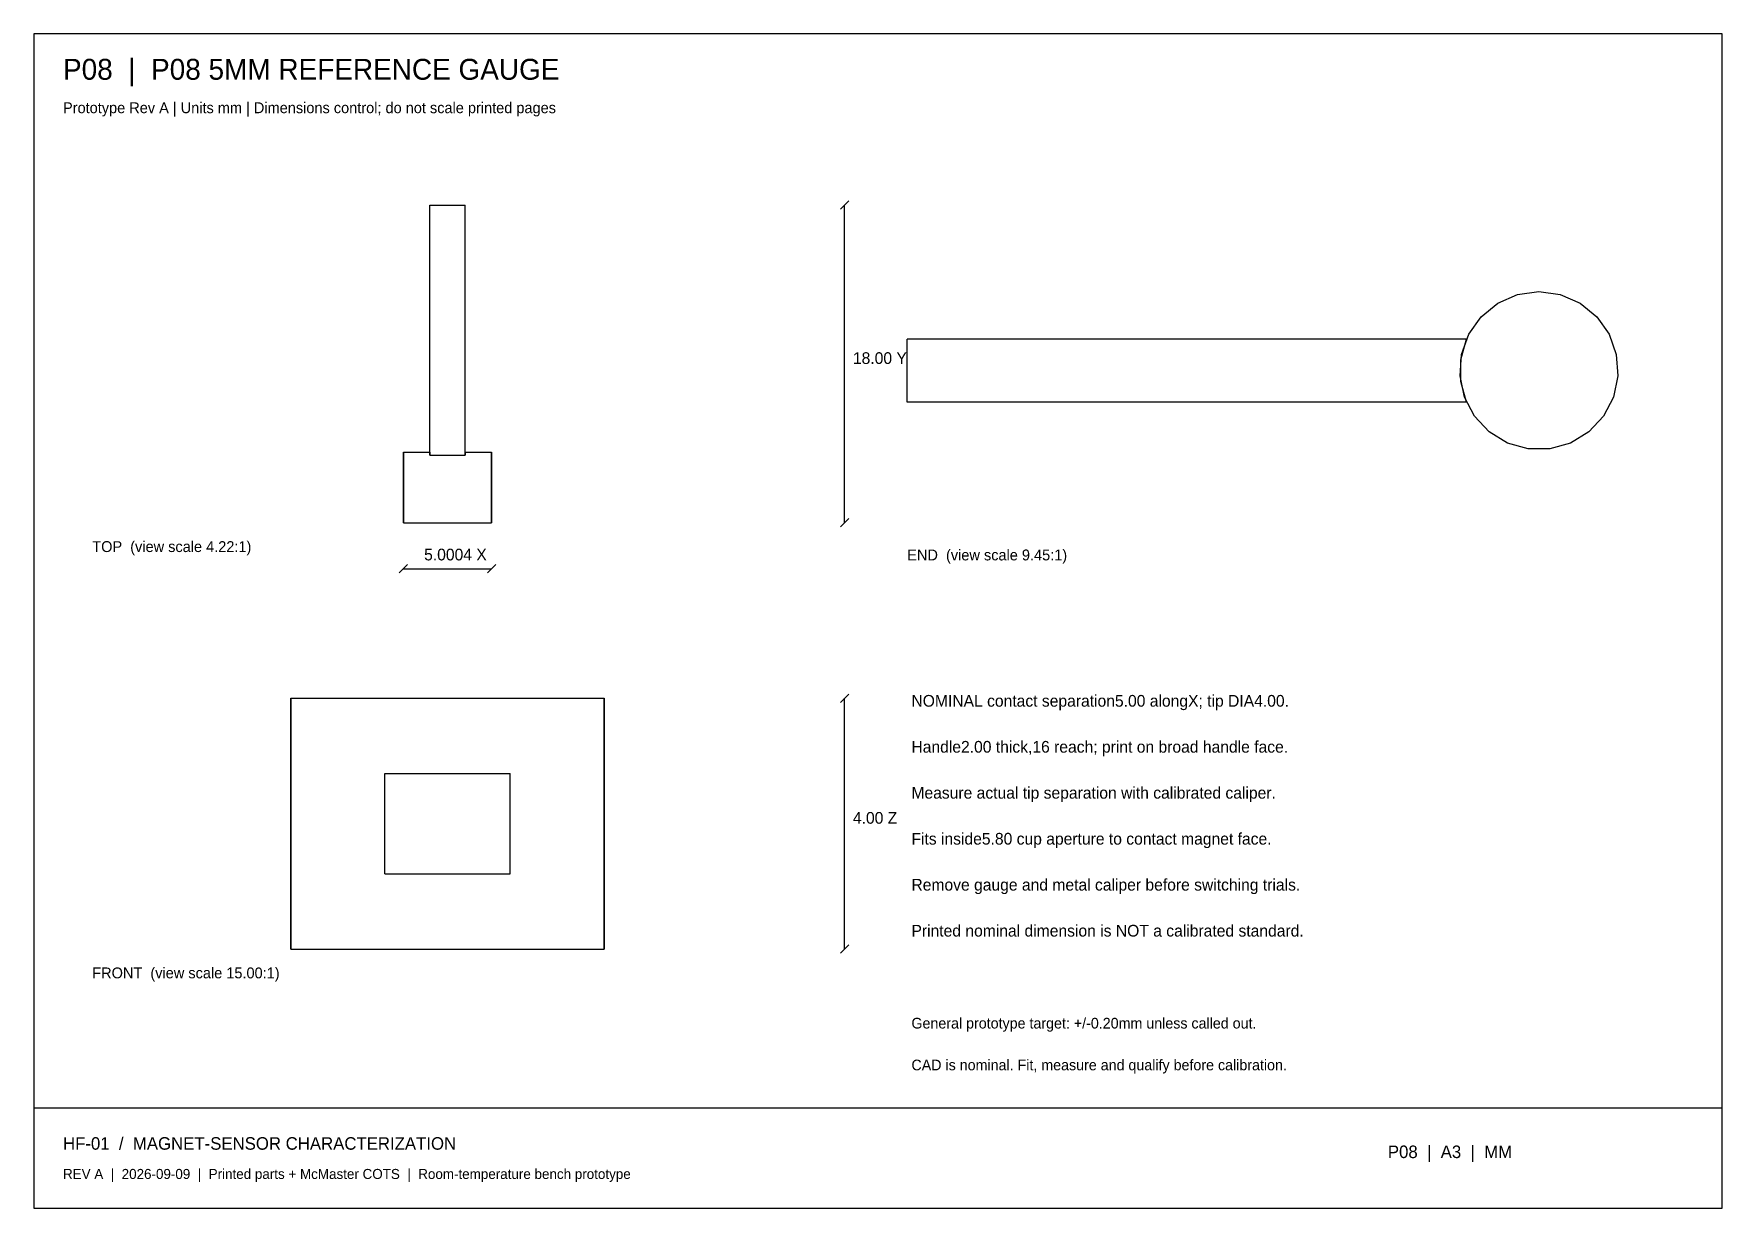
# Model space of a CAD drawing. Header units: millimetres. Extents: x 8 to 412, y 8 to 289.
import ezdxf

# ---------------------------------------------------------------- set-up
doc = ezdxf.new("R2010")
doc.units = ezdxf.units.MM
for name, color, linetype in [('DIM', 4, 'Continuous'), ('HIDDEN', 8, 'Continuous'), ('OUTLINE', 7, 'Continuous'), ('TEXT', 7, 'Continuous')]:
    doc.layers.add(name, color=color, linetype=linetype)

msp = doc.modelspace()

# ---------------------------------------------------------------- linework, layer by layer
at = {"layer": 'DIM'}
for points in [[(201, 247), (203, 249)], [(202, 172), (202, 248)], [(201, 171), (203, 173)], [(95.44, 160), (97.44, 162)], [(116.56, 160), (118.56, 162)], [(96.44, 161), (117.56, 161)], [(201, 129), (203, 131)], [(202, 70), (202, 130)], [(201, 69), (203, 71)]]:
    msp.add_lwpolyline(points, dxfattribs=at)
at = {"layer": 'HIDDEN'}
for points in [[(102.78, 188.18), (102.78, 248)], [(102.78, 248), (111.22, 248)], [(111.22, 188.18), (111.22, 248)], [(368.15, 227.31), (373.25, 226.61), (377.97, 224.56), (381.96, 221.31), (384.93, 217.1), (386.65, 212.26), (387, 207.12), (385.95, 202.08), (383.59, 197.52), (380.07, 193.76), (375.68, 191.08), (370.72, 189.69), (365.58, 189.69), (360.62, 191.08), (356.23, 193.76), (352.71, 197.52), (350.35, 202.08), (349.3, 207.12), (349.65, 212.26), (351.37, 217.1), (354.34, 221.31), (358.33, 224.56), (363.05, 226.61), (368.15, 227.31)], [(350.83, 215.97), (217, 215.97)], [(217, 200.85), (217, 215.97)], [(350.83, 200.85), (349.43, 205.83), (349.43, 211), (350.83, 215.97)], [(350.83, 200.85), (349.43, 205.83), (349.43, 211), (350.83, 215.97)], [(350.83, 200.85), (217, 200.85)], [(96.44, 172), (96.44, 172.21), (96.44, 172.84), (96.44, 173.84), (96.44, 175.18), (96.44, 176.78), (96.44, 178.57), (96.44, 180.44), (96.44, 182.32), (96.44, 184.11), (96.44, 185.71), (96.44, 187.05), (96.44, 188.05), (96.44, 188.68), (96.44, 188.89)], [(102.78, 188.18), (102.78, 188.28), (102.78, 188.37), (102.78, 188.45), (102.78, 188.53), (102.78, 188.6), (102.78, 188.66), (102.78, 188.71), (102.78, 188.76), (102.78, 188.8), (102.78, 188.83), (102.78, 188.86), (102.78, 188.87), (102.78, 188.89), (102.78, 188.89)], [(102.78, 188.89), (102.78, 188.89), (102.78, 188.87), (102.78, 188.86), (102.78, 188.83), (102.78, 188.8), (102.78, 188.76), (102.78, 188.71), (102.78, 188.66), (102.78, 188.6), (102.78, 188.53), (102.78, 188.45), (102.78, 188.37), (102.78, 188.28), (102.78, 188.18)], [(102.78, 188.18), (111.22, 188.18)], [(111.22, 188.18), (111.22, 188.28), (111.22, 188.37), (111.22, 188.45), (111.22, 188.53), (111.22, 188.6), (111.22, 188.66), (111.22, 188.71), (111.22, 188.76), (111.22, 188.8), (111.22, 188.83), (111.22, 188.86), (111.22, 188.87), (111.22, 188.89), (111.22, 188.89)], [(111.22, 188.89), (111.22, 188.89), (111.22, 188.87), (111.22, 188.86), (111.22, 188.83), (111.22, 188.8), (111.22, 188.76), (111.22, 188.71), (111.22, 188.66), (111.22, 188.6), (111.22, 188.53), (111.22, 188.45), (111.22, 188.37), (111.22, 188.28), (111.22, 188.18)], [(117.56, 172), (117.56, 172.21), (117.56, 172.84), (117.56, 173.84), (117.56, 175.18), (117.56, 176.78), (117.56, 178.57), (117.56, 180.44), (117.56, 182.32), (117.56, 184.11), (117.56, 185.71), (117.56, 187.05), (117.56, 188.05), (117.56, 188.68), (117.56, 188.89)], [(69.5, 70), (69.5, 70.75), (69.5, 72.97), (69.5, 76.55), (69.5, 81.3), (69.5, 86.98), (69.5, 93.32), (69.5, 100), (69.5, 106.68), (69.5, 113.02), (69.5, 118.7), (69.5, 123.45), (69.5, 127.03), (69.5, 129.25), (69.5, 130)], [(144.5, 70), (144.5, 70.75), (144.5, 72.97), (144.5, 76.55), (144.5, 81.3), (144.5, 86.98), (144.5, 93.32), (144.5, 100), (144.5, 106.68), (144.5, 113.02), (144.5, 118.7), (144.5, 123.45), (144.5, 127.03), (144.5, 129.25), (144.5, 130)], [(92, 88), (92, 89.64), (92, 91.31), (92, 93.01), (92, 94.74), (92, 96.48), (92, 98.24), (92, 100), (92, 101.76), (92, 103.52), (92, 105.26), (92, 106.99), (92, 108.69), (92, 110.36), (92, 112)], [(92, 112), (122, 112)], [(92, 88), (92, 112)], [(92, 112), (122, 112)], [(122, 88), (122, 89.64), (122, 91.31), (122, 93.01), (122, 94.74), (122, 96.48), (122, 98.24), (122, 100), (122, 101.76), (122, 103.52), (122, 105.26), (122, 106.99), (122, 108.69), (122, 110.36), (122, 112)], [(122, 88), (122, 112)], [(92, 88), (122, 88)], [(92, 88), (122, 88)]]:
    msp.add_lwpolyline(points, dxfattribs=at)
at = {"layer": 'OUTLINE'}
for points in [[(8, 8), (412, 8), (412, 289), (8, 289), (8, 8)], [(102.78, 188.18), (102.78, 248)], [(102.78, 248), (111.22, 248)], [(111.22, 188.18), (111.22, 248)], [(368.15, 227.31), (373.25, 226.61), (377.97, 224.56), (381.96, 221.31), (384.93, 217.1), (386.65, 212.26), (387, 207.12), (385.95, 202.08), (383.59, 197.52), (380.07, 193.76), (375.68, 191.08), (370.72, 189.69), (365.58, 189.69), (360.62, 191.08), (356.23, 193.76), (352.71, 197.52), (350.35, 202.08), (349.3, 207.12), (349.65, 212.26), (351.37, 217.1), (354.34, 221.31), (358.33, 224.56), (363.05, 226.61), (368.15, 227.31)], [(350.83, 215.97), (217, 215.97)], [(217, 200.85), (217, 215.97)], [(350.83, 200.85), (217, 200.85)], [(96.44, 188.89), (96.44, 188.84), (96.44, 188.68), (96.44, 188.42), (96.44, 188.05), (96.44, 187.59), (96.44, 187.05), (96.44, 186.42), (96.44, 185.71), (96.44, 184.94), (96.44, 184.11), (96.44, 183.23), (96.44, 182.32), (96.44, 181.39), (96.44, 180.44)], [(96.44, 188.89), (102.78, 188.89)], [(102.78, 188.18), (111.22, 188.18)], [(111.22, 188.89), (117.56, 188.89)], [(117.56, 188.89), (117.56, 188.84), (117.56, 188.68), (117.56, 188.42), (117.56, 188.05), (117.56, 187.59), (117.56, 187.05), (117.56, 186.42), (117.56, 185.71), (117.56, 184.94), (117.56, 184.11), (117.56, 183.23), (117.56, 182.32), (117.56, 181.39), (117.56, 180.44)], [(96.44, 180.44), (96.44, 179.5), (96.44, 178.57), (96.44, 177.66), (96.44, 176.78), (96.44, 175.95), (96.44, 175.18), (96.44, 174.47), (96.44, 173.84), (96.44, 173.29), (96.44, 172.84), (96.44, 172.47), (96.44, 172.21), (96.44, 172.05), (96.44, 172)], [(117.56, 180.44), (117.56, 179.5), (117.56, 178.57), (117.56, 177.66), (117.56, 176.78), (117.56, 175.95), (117.56, 175.18), (117.56, 174.47), (117.56, 173.84), (117.56, 173.29), (117.56, 172.84), (117.56, 172.47), (117.56, 172.21), (117.56, 172.05), (117.56, 172)], [(96.44, 172), (117.56, 172)], [(69.5, 130), (144.5, 130)], [(69.5, 130), (69.5, 129.25), (69.5, 127.03), (69.5, 123.45), (69.5, 118.7), (69.5, 113.02), (69.5, 106.68), (69.5, 100), (69.5, 93.32), (69.5, 86.98), (69.5, 81.3), (69.5, 76.55), (69.5, 72.97), (69.5, 70.75), (69.5, 70)], [(144.5, 130), (144.5, 129.25), (144.5, 127.03), (144.5, 123.45), (144.5, 118.7), (144.5, 113.02), (144.5, 106.68), (144.5, 100), (144.5, 93.32), (144.5, 86.98), (144.5, 81.3), (144.5, 76.55), (144.5, 72.97), (144.5, 70.75), (144.5, 70)], [(69.5, 70), (144.5, 70)], [(8, 32), (412, 32)]]:
    msp.add_lwpolyline(points, dxfattribs=at)

# ---------------------------------------------------------------- texts
at = {"layer": 'DIM'}
for s, p in [('18.00 Y', (204, 210)), ('5.0004 X', (101.4, 163)), ('4.00 Z', (204, 100))]:
    msp.add_text(s, height=2.8, dxfattribs=at).set_placement(p)
at = {"layer": 'TEXT'}
for s, height, p in [('P08  |  P08 5MM REFERENCE GAUGE', 5, (15, 278)), ('Prototype Rev A | Units mm | Dimensions control; do not scale printed pages', 2.6, (15, 270)), ('TOP  (view scale 4.22:1)', 2.6, (22, 165)), ('END  (view scale 9.45:1)', 2.6, (217, 163)), ('NOMINAL contact separation5.00 alongX; tip DIA4.00.', 2.8, (218, 128)), ('Handle2.00 thick,16 reach; print on broad handle face.', 2.8, (218, 117)), ('Measure actual tip separation with calibrated caliper.', 2.8, (218, 106)), ('Fits inside5.80 cup aperture to contact magnet face.', 2.8, (218, 95)), ('Remove gauge and metal caliper before switching trials.', 2.8, (218, 84)), ('Printed nominal dimension is NOT a calibrated standard.', 2.8, (218, 73)), ('FRONT  (view scale 15.00:1)', 2.6, (22, 63)), ('General prototype target: +/-0.20mm unless called out.', 2.55, (218, 51)), ('CAD is nominal. Fit, measure and qualify before calibration.', 2.55, (218, 41)), ('HF-01  /  MAGNET-SENSOR CHARACTERIZATION', 3, (15, 22)), ('P08  |  A3  |  MM', 3, (332, 20)), ('REV A  |  2026-09-09  |  Printed parts + McMaster COTS  |  Room-temperature bench prototype', 2.4, (15, 15))]:
    msp.add_text(s, height=height, dxfattribs=at).set_placement(p)

doc.saveas('drawing.dxf')
